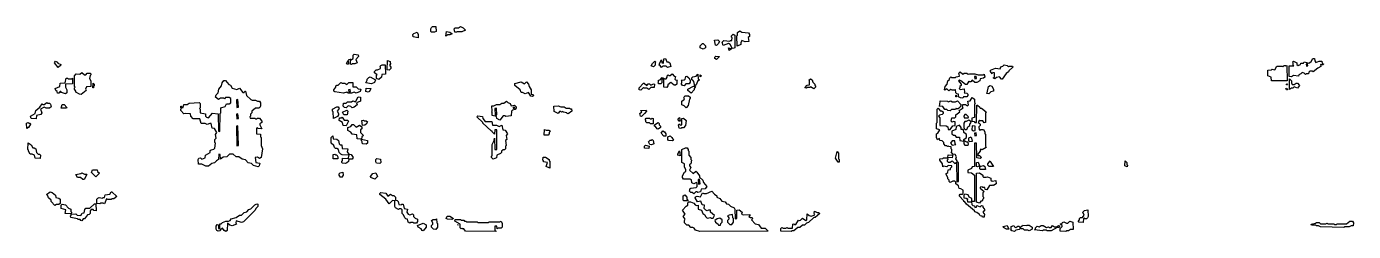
# Model space of a CAD drawing. Header units: millimetres. Extents: x 0 to 14606, y 0 to 715.
# Drawn here: x 10823 to 14606, y 0 to 582 of the extents above; entities that cross this region are included whole.
import ezdxf

# ---------------------------------------------------------------- set-up
doc = ezdxf.new("R2010")
doc.units = ezdxf.units.MM
doc.layers.add('K', color=7, linetype='Continuous')

msp = doc.modelspace()

# ---------------------------------------------------------------- linework, layer by layer
at = {"layer": 'K'}
for points in [[(11975.2, 576.1), (11977.2, 579.7), (11980.1, 582.5), (11989.7, 582.5), (11990.7, 568.9), (11985.8, 566.2), (11977.2, 567.1), (11975.2, 568.9), (11975.2, 576.1)], [(12029.6, 559), (12023.9, 559), (12018.1, 555.4), (12020, 568.2), (12029.7, 566.4), (12036.5, 561.8), (12029.6, 559)], [(12041.9, 576.1), (12044.8, 578.9), (12054.4, 578.9), (12060.1, 582.5), (12067.8, 578.9), (12074.6, 572.5), (12063.9, 568), (12050.6, 568), (12048.7, 566.2), (12043.8, 567.1), (12041.9, 576.1)], [(12849.5, 565.5), (12856.3, 570), (12862, 566.4), (12881.1, 564.6), (12884, 560.1), (12884, 554.6), (12880.2, 551.1), (12882.1, 540.3), (12871.5, 539.4), (12862.1, 543), (12859.2, 536.8), (12859.2, 531.4), (12848.6, 526.9), (12847.6, 556.5), (12849.5, 558.3), (12849.5, 565.5)], [(11936.3, 566.4), (11939.2, 560.1), (11939.2, 551), (11924.8, 553.7), (11923.8, 560.1), (11926.7, 562.8), (11936.3, 566.4)], [(12758.3, 527.9), (12758.3, 522.5), (12751.5, 518), (12742.9, 522.5), (12742.9, 527.9), (12749.6, 534.2), (12751.6, 534.2), (12758.3, 527.9)], [(12784.7, 544.1), (12793.5, 545), (12798.3, 540.4), (12794.5, 533.2), (12789.7, 528.7), (12786.7, 529.6), (12784.7, 544.1)], [(12808.6, 528.7), (12805.7, 538.6), (12810.5, 543.2), (12827.7, 541.4), (12829.6, 543.2), (12833.3, 543.2), (12834.3, 551.1), (12832.4, 552.9), (12832.4, 556.5), (12837.2, 561.1), (12842.1, 558.3), (12842.1, 522.5), (12837.3, 519.8), (12834.3, 520.7), (12828.6, 531.4), (12823.9, 534), (12808.6, 528.7)], [(11768.8, 502.1), (11769.7, 497.5), (11762.1, 488.6), (11765.9, 479.6), (11759.2, 476.9), (11751.6, 476.9), (11749.7, 475.1), (11746.7, 476), (11746.7, 486.9), (11754.3, 492.2), (11754.3, 501.2), (11757.2, 503.9), (11768.8, 502.1)], [(12784.8, 492.1), (12784.8, 495.8), (12787.7, 498.5), (12798.4, 497.6), (12789.6, 489.4), (12784.8, 492.1)], [(12832.7, 519), (12825.8, 514.3), (12823.8, 521.8), (12832.7, 519)], [(10902.8, 479.7), (10905.8, 484.3), (10910.7, 481.5), (10911.6, 478.9), (10920.2, 474.4), (10920.2, 472.5), (10913.4, 466.1), (10902.8, 479.7)], [(11740.2, 486.2), (11741.2, 476), (11737.2, 476), (11735.2, 477.9), (11740.2, 486.2)], [(11740.8, 488.7), (11745.8, 489.6), (11747, 488.6), (11742, 487.6), (11740.8, 488.7)], [(11832.4, 467.1), (11830.4, 469), (11833.4, 471.7), (11837.2, 473.5), (11845, 473.5), (11845.9, 447.5), (11835.4, 446.6), (11834.5, 438.6), (11827.7, 432.2), (11821, 435), (11821, 444), (11822.8, 445.7), (11815.2, 451.1), (11815.2, 454.7), (11820.1, 459.2), (11823.9, 459.2), (11832.4, 463.7), (11832.4, 467.1)], [(11861.2, 463.6), (11856.3, 459), (11851.4, 460), (11852.4, 486.1), (11859.2, 483.3), (11859.2, 479.7), (11861.2, 477.9), (11857.4, 472.5), (11861.2, 467.2), (11861.2, 463.6)], [(12610.6, 468), (12603.8, 470.7), (12607.6, 478), (12614.4, 484.3), (12617.4, 481.5), (12615.4, 479.6), (12615.4, 472.5), (12610.6, 468)], [(12640, 490.5), (12644.9, 491.4), (12648.7, 482.5), (12652.5, 482.5), (12657.3, 479.7), (12659.3, 468.9), (12650.6, 466.2), (12646.7, 469.8), (12637.3, 469.8), (12633.4, 466.1), (12629.6, 471.6), (12626.6, 472.5), (12628.6, 479.7), (12633.5, 488), (12634.5, 479.8), (12639.1, 478.9), (12640, 490.5)], [(13587.8, 437.6), (13583.9, 434), (13580, 435.9), (13579, 436.9), (13582.9, 438.7), (13582.9, 451), (13578.2, 451.9), (13576.3, 448.3), (13571.4, 454.7), (13571.4, 458.3), (13585.8, 464.6), (13599.1, 462.8), (13601, 468.2), (13606.7, 470), (13610.5, 473.5), (13618.2, 471.7), (13622, 468.2), (13623.9, 470), (13633.5, 470), (13634.5, 467.2), (13623, 456.4), (13622.1, 453.7), (13615.4, 449.3), (13604, 433.2), (13602, 433.2), (13597.2, 439.4), (13587.8, 437.6)], [(14361.9, 458.3), (14372.4, 459.2), (14374.4, 461), (14382, 459.3), (14387.7, 470), (14403, 470), (14404.9, 468.2), (14408.6, 471.7), (14412.5, 471.7), (14414.4, 470), (14416.4, 471.9), (14417.3, 427.8), (14372.4, 428.7), (14371.4, 438.5), (14361.9, 442.1), (14361.9, 458.3)], [(14436, 470.9), (14434.3, 472.5), (14434.3, 479.6), (14432.3, 481.5), (14435.3, 484.3), (14444, 479.7), (14444, 474.4), (14448.7, 471.8), (14455.3, 474.4), (14456.2, 478.9), (14463.9, 478.9), (14465.8, 482.5), (14479.1, 478.9), (14485.7, 483.3), (14490.5, 491.4), (14494.5, 491.4), (14495.4, 485.1), (14498.2, 480.7), (14507.7, 484.2), (14515.4, 484.2), (14516.4, 478), (14520.2, 476.2), (14519.2, 473.3), (14513.4, 473.3), (14511.7, 474.9), (14512.6, 468.9), (14504, 464.4), (14490.6, 453.7), (14488.6, 455.5), (14481.1, 455.5), (14478.3, 452.8), (14477.3, 448.3), (14471.6, 448.3), (14469.6, 446.5), (14465.8, 450.1), (14460.1, 451.9), (14456.3, 448.3), (14449.7, 445.7), (14448.8, 441.2), (14435.4, 443), (14429.6, 439.4), (14422.9, 440.3), (14422.9, 470.9), (14436, 470.9)], [(14476.2, 470.8), (14475.3, 476.9), (14470.7, 476), (14471.6, 470), (14476.2, 470.8)], [(10918.3, 397.5), (10915.4, 393), (10911.4, 393), (10910.5, 397.5), (10906.7, 401.1), (10904.7, 406.5), (10918.1, 411.9), (10919.1, 421.7), (10933.4, 422.6), (10936.2, 436), (10940.1, 436), (10942, 434.2), (10951.5, 434.2), (10953.5, 436.2), (10953.5, 419.8), (10933.5, 418.9), (10933.5, 410.1), (10937.3, 402.9), (10937.3, 393.9), (10934.4, 391.2), (10922.9, 394.8), (10921, 398.3), (10918.3, 397.5)], [(10960, 404.7), (10960, 408.3), (10961.9, 410), (10960, 411.8), (10960, 442.2), (10964.8, 448.5), (10974.4, 446.8), (10980.1, 452.1), (10987.8, 445), (10991.5, 445), (10995.3, 450.3), (11004.9, 450.3), (11005.9, 445.7), (11004, 443.9), (11002.1, 435.1), (11005.9, 427.9), (11005.9, 411.7), (10993.5, 410.8), (10990.7, 404.7), (10992.6, 401.1), (10978.2, 389.4), (10973.4, 390.3), (10963.8, 395.7), (10963.8, 399.3), (10960, 404.7)], [(11012.4, 421.9), (11015.4, 419), (11015.4, 413.6), (11013.5, 411.8), (11013.5, 408.2), (11011.4, 408.2), (11012.4, 421.9)], [(11393.5, 212.6), (11383.9, 210.8), (11376.2, 205.4), (11375.2, 218.9), (11370.7, 219.7), (11369.7, 204.6), (11364, 201), (11359.2, 194.8), (11351.6, 193), (11342, 185.8), (11334.4, 185.8), (11322.9, 191.2), (11313.3, 191.2), (11312.4, 204.7), (11314.3, 208.3), (11319.2, 209.3), (11323, 205.7), (11332.4, 209.2), (11333.3, 217.2), (11346.7, 224.4), (11346.7, 229.7), (11349.6, 232.5), (11357.2, 234.2), (11360, 236.9), (11361.9, 251.1), (11360, 252.9), (11360, 261.9), (11363.8, 265.4), (11361.9, 276.1), (11365.7, 281.5), (11359.1, 293), (11352.4, 293.9), (11349.5, 307.3), (11345.8, 307.3), (11338.2, 303.7), (11332.5, 307.3), (11321, 307.3), (11317.2, 319.8), (11298.1, 319.8), (11291.4, 327.9), (11290.5, 334.1), (11275.4, 335.8), (11271.5, 334), (11262.9, 343.9), (11262.9, 347.6), (11264.7, 349.3), (11262.9, 351.1), (11262.9, 356.6), (11264.9, 356.6), (11265.9, 352.1), (11269.5, 352.1), (11271.4, 361), (11281, 361), (11286.7, 364.6), (11315.4, 366.4), (11318.3, 363.7), (11318.3, 351.1), (11316.4, 349.3), (11318.3, 347.6), (11318.3, 336.9), (11332.6, 334.2), (11333.5, 327.9), (11336.3, 325.3), (11342, 323.5), (11353.4, 336), (11368.8, 334.2), (11369.7, 285.1), (11374.3, 284.3), (11375.2, 335.1), (11377.1, 336.9), (11377.1, 351.2), (11389.6, 355.7), (11393.4, 362.8), (11401, 362.8), (11405.7, 365.5), (11405.7, 377.8), (11401, 380.5), (11389.7, 380.5), (11387.7, 376.8), (11385.8, 378.7), (11376.3, 378.7), (11370.6, 375.1), (11361.9, 381.4), (11363.8, 388.7), (11369.5, 394), (11371.4, 404.7), (11379.1, 413.7), (11381, 422.6), (11385.8, 428.9), (11389.7, 428.9), (11399.2, 418.2), (11404, 415.5), (11408.7, 407.4), (11422, 403.9), (11429.7, 407.5), (11439.2, 395), (11442.9, 395), (11444.8, 398.5), (11446.8, 398.5), (11449.7, 386.9), (11462.1, 375.3), (11465.8, 373.5), (11475.4, 373.5), (11481.1, 370), (11486.8, 370), (11489.7, 365.4), (11489.7, 356.4), (11487.8, 352.8), (11484.9, 350.1), (11475.4, 350.1), (11465, 342.1), (11465, 336.8), (11461.2, 333.2), (11461.2, 327.9), (11459.3, 326.1), (11460.2, 321.7), (11473.5, 321.7), (11475.4, 320), (11479.1, 320), (11481, 321.7), (11486.8, 321.7), (11493.5, 313.6), (11493.5, 310), (11487.8, 306.4), (11487.8, 302.9), (11493.6, 292.1), (11482.9, 293), (11481, 294.8), (11478.3, 293.9), (11478.3, 278), (11489.7, 276.2), (11489.7, 269), (11491.6, 267.2), (11491.6, 244), (11495.4, 235.1), (11491.6, 210), (11486.8, 207.2), (11481, 210.8), (11474.5, 210), (11476.4, 195.8), (11487.8, 194.1), (11485.9, 186.8), (11483, 184), (11469.6, 187.6), (11463.9, 193), (11454.3, 194.8), (11446.7, 203.7), (11437.2, 205.5), (11427.7, 212.6), (11420.1, 212.6), (11412.4, 219.8), (11401.1, 219.8), (11393.5, 212.6)], [(11753.5, 423.5), (11753.5, 411), (11763, 411), (11768.7, 405.7), (11775.5, 404.8), (11774.5, 398.4), (11763, 393), (11757.2, 396.5), (11749.6, 393), (11740.1, 393), (11736.3, 396.5), (11726.8, 393), (11702, 396.6), (11699, 399.3), (11699, 402.9), (11704.8, 410.1), (11704.8, 413.7), (11707.7, 416.4), (11711.5, 416.4), (11719.1, 423.6), (11723, 421.7), (11730.6, 421.7), (11736.3, 418.2), (11742, 423.5), (11753.5, 423.5)], [(11794.3, 429.7), (11794.3, 433.3), (11799.1, 437.8), (11803, 439.6), (11817.4, 431.5), (11814.5, 423.4), (11806.8, 419.8), (11790.4, 422.5), (11794.3, 429.7)], [(12255.4, 411.9), (12261.2, 402.9), (12261.2, 390.5), (12265.9, 389.6), (12268.8, 386.8), (12265.8, 384), (12261, 385), (12254.3, 394.7), (12244.9, 391.2), (12237.2, 394.8), (12233.4, 394.8), (12230.5, 402.8), (12215.2, 415.4), (12215.2, 420.8), (12233.4, 425.3), (12242.9, 420), (12248.7, 425.4), (12253.5, 419), (12255.4, 411.9)], [(12597.3, 403.7), (12591.5, 407.3), (12583.9, 407.3), (12582, 409), (12574.4, 401.9), (12569.5, 402.8), (12569.5, 408.3), (12582, 421.7), (12583.9, 421.7), (12591.5, 414.7), (12595.3, 420), (12599.2, 420), (12603, 416.4), (12610.6, 420), (12613.5, 419), (12612.6, 409), (12603, 409), (12597.3, 403.7)], [(12635.3, 437.8), (12643, 434.2), (12646.7, 434.2), (12649.5, 438.6), (12649.5, 442.2), (12652.5, 445), (12654.4, 443.2), (12658.2, 443.2), (12663.9, 448.6), (12669.7, 441.4), (12672.6, 440.5), (12670.7, 433.3), (12673.5, 430.7), (12678.4, 429.7), (12676.4, 427.9), (12676.4, 418.9), (12673.5, 416.2), (12669.6, 416.2), (12660.1, 423.3), (12651.6, 417.1), (12651.6, 413.6), (12648.7, 409), (12640, 410), (12640, 433.2), (12634.5, 433.2), (12634.5, 422.5), (12631.6, 419.8), (12625.8, 419.8), (12622.8, 422.5), (12624.8, 424.4), (12624.8, 429.8), (12629.6, 430.7), (12635.3, 437.8)], [(12710.7, 436.9), (12714.5, 429.7), (12714.5, 424.3), (12711.6, 419.8), (12702.1, 419.8), (12698.2, 414.4), (12693.4, 415.3), (12689.5, 420.8), (12691.4, 422.6), (12691.4, 427.9), (12689.4, 429.8), (12698.2, 430.7), (12701, 433.3), (12702.9, 440.5), (12705.8, 441.4), (12710.7, 436.9)], [(12741.2, 431.5), (12735.4, 426.1), (12731.6, 417.1), (12728.6, 414.3), (12725.7, 426.1), (12722.9, 430.5), (12720, 431.4), (12720, 436.9), (12722.9, 439.6), (12732.4, 441.4), (12736.4, 446.9), (12737.3, 433.3), (12741.2, 431.5)], [(12746.9, 442.2), (12743.8, 439.3), (12743.8, 445.1), (12746.9, 442.2)], [(13065, 424.4), (13070.7, 419), (13070.7, 415.4), (13072.6, 413.7), (13072.6, 410), (13067.7, 405.5), (13058.2, 410.8), (13056.3, 409), (13048.7, 409), (13046.8, 407.3), (13041.8, 408.2), (13048.6, 416.4), (13055.2, 417.3), (13055.2, 427.9), (13053.3, 429.7), (13058.2, 434.3), (13063, 431.5), (13065, 424.4)], [(13471.4, 403.6), (13469.7, 401.9), (13462, 401.9), (13458.2, 403.7), (13452.5, 400.1), (13446.8, 405.5), (13441, 401.9), (13440, 402.9), (13441.9, 411.9), (13447.6, 419), (13449.5, 428), (13453.3, 431.5), (13455.3, 436.9), (13458.2, 439.6), (13460.1, 437.8), (13471.5, 437.8), (13473.4, 439.6), (13482.8, 441.4), (13481.9, 447.5), (13480, 449.3), (13484.9, 453.9), (13492.5, 446.8), (13496.3, 450.3), (13503.9, 450.3), (13507.7, 446.8), (13511.5, 448.5), (13526.8, 448.5), (13536.3, 445), (13551.5, 445), (13553.5, 446.9), (13554.5, 438.6), (13551.6, 435.8), (13542.1, 434.1), (13541.1, 427.8), (13532.5, 423.3), (13526.7, 423.3), (13519.2, 430.4), (13515.4, 425.1), (13511.5, 425.1), (13509.6, 426.9), (13504, 418), (13500.1, 418), (13486.7, 428.7), (13483, 430.5), (13480.2, 427.9), (13487.8, 419), (13487.8, 415.4), (13484, 411.8), (13484, 408.2), (13482.2, 406.5), (13484.9, 403.9), (13496.4, 405.7), (13497.3, 395.7), (13495.6, 394), (13504, 393.2), (13506.9, 390.4), (13506.9, 386.8), (13504, 382.3), (13494.4, 382.3), (13492.5, 378.7), (13485.8, 379.6), (13480, 383.2), (13480, 390.3), (13475.3, 391.2), (13472.4, 393.9), (13471.4, 403.6)], [(13531.4, 435.1), (13530.5, 441.2), (13525.9, 440.3), (13526.9, 434.3), (13531.4, 435.1)], [(14415.2, 417.1), (14415.2, 419), (14416.3, 420), (14417.4, 417.1), (14415.2, 417.1)], [(14442.9, 421.7), (14446.8, 421.7), (14451.6, 415.4), (14446.8, 407.2), (14437.3, 410.8), (14433.5, 407.3), (14429.7, 407.3), (14423.8, 403.6), (14423.8, 434.4), (14428.8, 427.9), (14428.8, 422.6), (14431.6, 418.2), (14437.2, 418.2), (14442.9, 421.7)], [(11757.3, 353.7), (11751.5, 351.9), (11747.7, 355.5), (11740.1, 357.3), (11734.4, 351.9), (11729.6, 352.8), (11725.7, 356.4), (11726.7, 364.6), (11734.3, 364.6), (11738.2, 368.2), (11749.6, 368.2), (11753.4, 371.8), (11761, 368.2), (11768.6, 382.5), (11775.4, 381.6), (11775.4, 370.7), (11764, 365.3), (11765.9, 360), (11757.3, 353.7)], [(11741.2, 402.8), (11742.1, 396.8), (11746.7, 397.6), (11745.7, 403.7), (11741.2, 402.8)], [(11790.5, 397.5), (11791.4, 407.5), (11804, 406.6), (11801.1, 398.4), (11797.3, 396.5), (11790.5, 397.5)], [(12698.1, 357.3), (12691.4, 360), (12691.4, 370.8), (12699, 376.1), (12697.1, 379.7), (12700, 386), (12709.7, 386), (12714.5, 381.5), (12714.5, 377.9), (12712.6, 376.1), (12708.8, 358.2), (12703.9, 351.9), (12698.1, 357.3)], [(12729.8, 411.8), (12725.9, 406.4), (12725.9, 402.9), (12717.3, 392.9), (12708.6, 401.1), (12708.6, 404.7), (12724.8, 412.8), (12728.7, 412.8), (12729.8, 411.8)], [(13480, 129.6), (13472.4, 135), (13472.4, 140.4), (13469.6, 143), (13463.9, 143), (13456.3, 139.4), (13453.3, 142.1), (13453.3, 145.7), (13449.5, 149.3), (13449.5, 152.9), (13443.8, 163.6), (13449.5, 167.2), (13450.5, 175.3), (13457.1, 176.2), (13457.1, 179.7), (13461, 183.3), (13461, 186.7), (13450.6, 187.6), (13446.8, 184), (13437.3, 185.8), (13435.3, 183.9), (13434.3, 192.1), (13426.7, 202.9), (13426.7, 206.6), (13435.3, 207.5), (13437.2, 209.2), (13448.8, 209.2), (13449.7, 204.7), (13447.8, 202.9), (13447.8, 199.4), (13450.6, 196.7), (13456.3, 196.7), (13462, 200.3), (13469.7, 193.2), (13472.4, 194.1), (13473.4, 196.8), (13474.5, 195.8), (13475.4, 141.4), (13480, 142.3), (13480, 195.7), (13476.2, 197.5), (13476.2, 201.1), (13472.4, 206.5), (13474.3, 211.8), (13470.5, 218.9), (13463.9, 219.8), (13459, 226.1), (13461, 227.9), (13461, 233.2), (13459, 235), (13459, 240.3), (13452.4, 241.2), (13450.6, 242.9), (13448.7, 241.2), (13446.7, 243), (13442.9, 243), (13438.1, 249.3), (13438.1, 252.9), (13433.4, 257.3), (13426.7, 258.2), (13425.7, 264.3), (13420.1, 260.8), (13417.1, 267.2), (13417.1, 278), (13421, 279.8), (13426.6, 288.6), (13417.1, 292.1), (13417.1, 308.3), (13419, 310.1), (13419, 347.6), (13422, 350.4), (13427.8, 343.2), (13431.6, 343.2), (13436.4, 340.5), (13436.4, 335), (13433.5, 332.3), (13425.9, 330.5), (13423.1, 327.9), (13426.9, 322.6), (13426.9, 301.2), (13444.9, 300.3), (13449.7, 297.6), (13450.7, 289.6), (13456.2, 289.6), (13463.9, 300.3), (13470.5, 301.2), (13470.5, 311.7), (13465.8, 312.6), (13462, 310.8), (13459, 313.6), (13461, 322.6), (13469.6, 323.5), (13472.4, 326.2), (13472.4, 331.5), (13483.8, 340.4), (13481.9, 344), (13493.3, 351.1), (13491.4, 354.7), (13492.4, 361), (13500.1, 361), (13505.8, 357.5), (13508.6, 360.1), (13506.7, 370.8), (13513.4, 371.7), (13519.1, 380.7), (13525.9, 376.2), (13525.9, 367.2), (13527.8, 363.6), (13525.9, 361.8), (13525.9, 324.2), (13518.3, 322.5), (13518.3, 313.7), (13524.9, 312.8), (13526.8, 309.3), (13531.4, 310.1), (13532.4, 359.2), (13534.4, 359.2), (13541.1, 353), (13542.1, 350.3), (13545.8, 350.3), (13558.3, 340.4), (13556.4, 336.8), (13556.4, 310), (13553.4, 309), (13549.6, 314.4), (13542, 314.4), (13540.1, 316.1), (13535.5, 310.1), (13539.2, 308.3), (13541.2, 304.7), (13541.2, 301.1), (13537.4, 297.5), (13539.2, 288.7), (13542, 287.8), (13543.9, 289.6), (13551.6, 289.6), (13554.5, 283.3), (13554.5, 277.9), (13556.4, 276.2), (13556.4, 242.2), (13558.3, 238.6), (13547.7, 232.3), (13543.9, 234), (13541.2, 231.4), (13541.2, 227.9), (13533.6, 219), (13536.3, 216.4), (13540.2, 216.4), (13545, 210), (13542, 207.3), (13532.4, 209.1), (13531.4, 251), (13525.9, 251), (13525.9, 185), (13519.2, 184.1), (13517.3, 178.7), (13506.9, 174.3), (13506.9, 167.3), (13517.3, 166.4), (13525.9, 160.1), (13525.9, 84.9), (13518.1, 84.9), (13518.1, 93.9), (13510.5, 97.5), (13507.7, 103.7), (13498.2, 105.5), (13495.4, 102.9), (13495.4, 95.8), (13502, 95), (13506.9, 92.2), (13505, 90.4), (13505.9, 84.2), (13517.3, 84.2), (13518.3, 76.2), (13521.1, 73.5), (13525.9, 72.6), (13526.8, 68.2), (13531.4, 69.1), (13532.4, 73.6), (13542, 70), (13545.8, 73.5), (13548.8, 72.6), (13548.8, 69), (13554.5, 61.8), (13548.8, 54.7), (13554.5, 47.5), (13552.6, 45.7), (13552.6, 40.3), (13548.6, 40.3), (13547.6, 43), (13541.9, 44.8), (13540, 48.4), (13532.4, 53.7), (13526.7, 55.5), (13525.7, 58.2), (13502.9, 77.8), (13498.1, 84.1), (13495.2, 85), (13495.2, 86.8), (13481.9, 101.1), (13484.8, 105.7), (13490.5, 105.7), (13493.3, 108.3), (13493.3, 117.1), (13486.7, 121.6), (13481.9, 122.5), (13480, 129.6)], [(13472.4, 383.2), (13472.4, 386.9), (13473.5, 387.9), (13474.5, 383.2), (13472.4, 383.2)], [(13570.6, 414.6), (13574.5, 412.8), (13579.2, 404.7), (13579.2, 399.3), (13572.5, 396.6), (13566.8, 391.2), (13559.9, 392.1), (13561.9, 394), (13565.7, 411.9), (13570.6, 414.6)], [(14413.3, 406.5), (14416.4, 407.5), (14417.4, 402.8), (14415.3, 402.8), (14413.3, 406.5)], [(10873.4, 361), (10881.1, 366.4), (10883, 364.6), (10888.7, 364.6), (10891.6, 361.9), (10893.5, 354.7), (10888.7, 350.1), (10879.1, 350.1), (10873.4, 353.7), (10863.1, 347.5), (10866.9, 336.8), (10864, 332.3), (10851.6, 329.6), (10850.7, 319.8), (10836.2, 320.7), (10834.3, 327.9), (10847.6, 335.1), (10849.5, 344), (10861, 353), (10867.7, 362.9), (10869.7, 361), (10873.4, 361)], [(10921.9, 351), (10924.8, 361), (10930.6, 361), (10937.4, 352.9), (10936.4, 350.1), (10921.9, 351)], [(11422.1, 352.1), (11426.7, 353), (11425.7, 375.1), (11421.2, 374.2), (11422.1, 352.1)], [(11708.8, 342.2), (11712.6, 335.1), (11712.6, 331.4), (11709.7, 326.9), (11698.1, 321.5), (11697.1, 340.4), (11695.2, 342.1), (11695.2, 347.6), (11707.7, 353.9), (11711.6, 353.9), (11714.5, 349.3), (11708.8, 342.2)], [(11723.8, 338.7), (11736.3, 345), (11739.3, 342.2), (11737.3, 331.4), (11727.7, 331.4), (11723.8, 338.7)], [(12219.2, 351.1), (12216.4, 346.6), (12208.7, 344.8), (12205.9, 342.1), (12205, 328.7), (12189.6, 326.9), (12187.7, 328.7), (12182.1, 328.7), (12172.5, 316.2), (12163.8, 320.7), (12162.9, 326.9), (12150.5, 329.6), (12150.5, 338.6), (12148.5, 340.4), (12150.5, 342.2), (12149.5, 357.5), (12155.3, 357.5), (12162.9, 361), (12172.5, 361), (12178.2, 364.6), (12183.9, 364.6), (12191.5, 370), (12195.4, 366.4), (12202.1, 363.7), (12204.9, 357.5), (12214.4, 359.3), (12219.2, 354.7), (12219.2, 351.1)], [(12158.3, 349.2), (12159.2, 330.7), (12163.8, 331.6), (12162.9, 350.1), (12158.3, 349.2)], [(12215.2, 352.8), (12210.7, 353.7), (12210.7, 350.3), (12214.3, 350.3), (12215.2, 352.8)], [(12370.6, 350.3), (12372.5, 348.5), (12376.4, 348.5), (12377.4, 342.1), (12366.8, 334), (12363.8, 335), (12362.9, 337.6), (12353.4, 339.4), (12351.5, 341.2), (12347.7, 339.4), (12345.8, 341.2), (12342.1, 341.2), (12338.2, 335.8), (12326.7, 341.2), (12325.7, 356.6), (12338.2, 357.5), (12345.8, 353.9), (12355.4, 353.9), (12361.1, 350.3), (12370.6, 350.3)], [(12589.7, 345), (12590.7, 342.2), (12584.9, 335), (12576.3, 326.9), (12573.4, 327.8), (12571.4, 335.1), (12577.1, 340.4), (12573.2, 344.1), (12589.7, 345)], [(13427.6, 371.8), (13448.7, 370), (13450.6, 368.2), (13458.2, 371.8), (13462, 368.2), (13471.5, 368.2), (13477.3, 371.8), (13487.8, 360.1), (13484, 352.8), (13479.2, 348.3), (13475.3, 348.3), (13473.5, 350.1), (13471.6, 346.5), (13460.1, 346.5), (13456.3, 343), (13449.6, 343.9), (13446.7, 346.5), (13441, 346.5), (13435.3, 355.5), (13424.7, 356.4), (13426.7, 360.1), (13427.6, 371.8)], [(10827.8, 309.3), (10829.7, 307.5), (10833.5, 307.5), (10834.5, 304.7), (10828.7, 295.7), (10823.8, 292.9), (10822.9, 308.3), (10827.8, 309.3)], [(11425.7, 334), (11421.2, 333.2), (11422.1, 320), (11426.7, 320.8), (11425.7, 334)], [(11725.7, 301), (11723.8, 310), (11714.3, 315.3), (11715.2, 323.5), (11721, 323.5), (11723, 325.4), (11728.7, 316.4), (11738.2, 316.4), (11741.2, 313.6), (11734.4, 300.1), (11725.7, 301)], [(11747.7, 282.3), (11739, 286.8), (11739, 295.8), (11747.7, 298.5), (11751.5, 303.9), (11755.4, 303.9), (11763, 296.8), (11772.5, 302.1), (11779.2, 297.6), (11779.2, 292.1), (11775.4, 288.6), (11775.4, 281.5), (11783.1, 272.5), (11779.2, 268.9), (11779.2, 265.4), (11776.3, 262.6), (11765.7, 263.5), (11764.8, 275.1), (11751.5, 276.9), (11747.7, 282.3)], [(11785.9, 314.6), (11791.6, 314.6), (11794.5, 311.8), (11790.7, 304.6), (11787.8, 301.9), (11781, 301), (11779, 315.5), (11783.9, 316.4), (11785.9, 314.6)], [(12170.6, 298.5), (12178.3, 302.2), (12181.1, 288.7), (12187.8, 287.8), (12194.5, 277.9), (12190.7, 272.5), (12192.6, 261.8), (12188.8, 258.2), (12190.7, 243.9), (12188.8, 242.1), (12188.8, 235), (12185.9, 232.3), (12182, 232.3), (12177.3, 227.9), (12177.3, 224.3), (12174.4, 221.6), (12164, 217.1), (12163, 209.1), (12153.4, 205.5), (12148.6, 210), (12148.6, 213.7), (12150.5, 215.4), (12150.5, 247.6), (12156.2, 258.3), (12157.2, 265), (12157.3, 265), (12158.3, 233.4), (12163.8, 233.4), (12163.8, 288.5), (12158.3, 288.5), (12157.3, 276.8), (12150.5, 283.2), (12150.5, 285), (12147.7, 285.8), (12123.8, 308.2), (12123.8, 310), (12106.6, 326.1), (12109.6, 328.9), (12123, 327.1), (12124, 320.8), (12130.6, 312.8), (12149.7, 312.8), (12151.6, 302.1), (12163, 302.1), (12170.6, 298.5)], [(12599.1, 309), (12591.5, 309), (12588.6, 311.8), (12588.6, 315.4), (12586.6, 317.2), (12589.6, 321.7), (12599.2, 321.7), (12601.1, 320), (12604.8, 320), (12606.7, 321.8), (12609.7, 320.8), (12609.7, 306.4), (12602, 306.4), (12599.1, 309)], [(12626.9, 306.5), (12626.9, 302.9), (12630.7, 299.4), (12630.7, 295.7), (12623.9, 291.2), (12621, 292.1), (12616.2, 298.3), (12613.3, 299.3), (12613.3, 303), (12623.9, 309.3), (12626.9, 306.5)], [(12680, 319), (12684.9, 323.6), (12685.9, 313.5), (12683.9, 313.5), (12680, 319)], [(12686.8, 302.1), (12691.4, 303), (12691.4, 320.8), (12696.3, 321.8), (12703.1, 315.4), (12701.1, 301.1), (12696.3, 294.8), (12690.6, 294.8), (12688.7, 293), (12683.8, 293.9), (12681.9, 302.9), (12684.9, 305.7), (12686.8, 302.1)], [(13507.6, 323.5), (13508.6, 326.1), (13502, 332.3), (13498.3, 332.3), (13495.4, 327.9), (13496.4, 323.5), (13507.6, 323.5)], [(13509.6, 316.2), (13502, 312.6), (13498.3, 312.6), (13495.4, 308.2), (13495.4, 295.8), (13498.3, 289.6), (13502, 289.6), (13504.8, 292.2), (13506.7, 297.6), (13512.4, 301.2), (13512.4, 304.7), (13516.2, 310.1), (13515.3, 312.7), (13509.6, 316.2)], [(11426.7, 244.1), (11425.7, 300.1), (11421.2, 299.2), (11422.1, 243.2), (11426.7, 244.1)], [(11742.1, 220), (11748.7, 219.1), (11754.5, 210), (11751.6, 205.5), (11742.1, 205.5), (11741.1, 199.3), (11736.3, 194.8), (11732.5, 193), (11723.9, 193.9), (11721.9, 195.7), (11721.9, 199.4), (11723.8, 201.2), (11723.8, 208.4), (11740, 207.5), (11742.8, 217.1), (11722.9, 218), (11719.1, 219.8), (11714.3, 224.3), (11712.4, 233.2), (11707.7, 235.8), (11703.9, 235.8), (11701, 238.6), (11699.1, 243.9), (11691.4, 251.1), (11691.4, 267.2), (11696.4, 271.9), (11697.3, 263.7), (11707.8, 262.8), (11712.6, 258.3), (11714.5, 249.4), (11717.3, 246.7), (11722.1, 245.8), (11723, 236), (11739.3, 235.1), (11737.4, 226.1), (11742.1, 220)], [(12312.6, 281.4), (12312.6, 277.9), (12309.7, 273.3), (12299, 274.2), (12300, 289.7), (12303.9, 287.8), (12311.6, 287.8), (12316.5, 285.1), (12312.6, 281.4)], [(12645.9, 277.9), (12645.9, 270.7), (12640.1, 270.7), (12632.4, 279.7), (12637.2, 286.1), (12642.1, 283.3), (12645.9, 277.9)], [(12658.2, 271.8), (12663, 267.2), (12666.9, 260), (12663.9, 257.3), (12653.4, 258.2), (12651.4, 261.8), (12651.4, 269), (12658.2, 271.8)], [(13487.6, 295.7), (13482.9, 301.9), (13473.5, 298.4), (13472.6, 290.3), (13461.2, 285), (13461.2, 277.9), (13465.9, 273.5), (13469.7, 273.5), (13473.5, 268.2), (13483, 268.2), (13484, 258.3), (13495.4, 256.6), (13495.4, 249.4), (13498.3, 245), (13505.8, 245), (13508.6, 247.6), (13507.6, 253.7), (13503.9, 253.7), (13495.2, 258.2), (13495.2, 261.9), (13502.9, 267.2), (13502.9, 276.1), (13495.2, 281.4), (13494.3, 289.4), (13487.6, 290.3), (13487.6, 295.7)], [(13508.8, 258.3), (13511.6, 255.7), (13520, 256.6), (13518.1, 265.3), (13515.3, 268), (13508.8, 265.3), (13508.8, 258.3)], [(13518.3, 288.7), (13523, 286), (13527.6, 286.9), (13527.6, 299.2), (13519.2, 300.1), (13518.3, 288.7)], [(13530.5, 280.5), (13525.9, 279.6), (13526.9, 271.8), (13531.4, 272.6), (13530.5, 280.5)], [(10841.1, 237.8), (10844.9, 237.8), (10849.7, 235.1), (10851.6, 224.4), (10856.3, 220), (10860.1, 220), (10863.1, 217.2), (10862.1, 207.3), (10847.6, 208.2), (10845.7, 217.1), (10839.1, 219.8), (10833.4, 219.8), (10828.6, 227.9), (10828.6, 231.4), (10826.7, 233.2), (10827.6, 252.2), (10836.4, 245.8), (10841.1, 237.8)], [(11777.1, 260), (11778.1, 262.8), (11794.5, 258.3), (11794.5, 251.1), (11791.6, 248.3), (11781, 249.2), (11779.1, 258.2), (11777.1, 260)], [(12587.7, 245), (12598.3, 242.3), (12597.3, 235.8), (12584.8, 236.7), (12584.8, 242.2), (12587.7, 245)], [(12596.2, 254.7), (12601, 259.2), (12604.8, 259.2), (12606.8, 261.1), (12609.7, 258.3), (12611.6, 249.3), (12604.9, 246.5), (12600, 247.5), (12596.2, 254.7)], [(12680, 220.8), (12684.9, 229.1), (12685.9, 215.3), (12680, 217.1), (12680, 220.8)], [(12702.9, 176.1), (12699, 183.2), (12699, 192.1), (12691.4, 195.7), (12691.4, 233.3), (12702, 237.8), (12705.9, 237.8), (12708.8, 233.3), (12708.8, 229.7), (12710.7, 227.9), (12710.7, 217.2), (12716.4, 210.1), (12716.4, 204.7), (12718.3, 202.9), (12716.4, 192.1), (12712.6, 190.3), (12712.6, 186.9), (12716.4, 181.5), (12712.6, 174.3), (12723, 164.6), (12730.6, 171.8), (12733.5, 169), (12741.2, 158.3), (12741.2, 154.7), (12750.7, 145.8), (12752.6, 138.7), (12762.1, 127.9), (12757.3, 121.6), (12745.9, 119.8), (12744, 112.6), (12736.3, 110.8), (12734.3, 112.6), (12730.6, 112.6), (12724.9, 107.2), (12721, 110.8), (12717.2, 110.8), (12712.3, 115.4), (12714.3, 117.2), (12714.3, 120.8), (12717.2, 123.5), (12732.4, 125.3), (12735.2, 127.9), (12735.2, 138.5), (12732.5, 139.4), (12724.9, 135.8), (12720, 138.6), (12719.1, 146.6), (12715.3, 148.3), (12696.2, 148.3), (12693.3, 152.9), (12693.3, 158.3), (12699.1, 169), (12702.9, 170.8), (12702.9, 176.1)], [(13137.3, 222.6), (13137.3, 206.5), (13139.2, 204.7), (13139.2, 197.4), (13137.2, 197.4), (13129.5, 208.2), (13134.3, 227.3), (13137.3, 222.6)], [(13472.3, 247.6), (13470.5, 249.3), (13469.5, 257.3), (13462.1, 257.3), (13457.4, 251.1), (13462, 245), (13472.3, 247.6)], [(11707.8, 218.2), (11710.7, 211.8), (11710.7, 206.4), (11697.1, 206.4), (11697.1, 219.1), (11702, 220), (11703.9, 218.2), (11707.8, 218.2)], [(11832.6, 195.7), (11829.7, 193), (11821, 193.9), (11819, 197.5), (11819, 204.7), (11822, 207.5), (11831.6, 205.7), (11832.6, 195.7)], [(12296.2, 211), (12302, 211), (12312.6, 204.7), (12312.6, 201.2), (12314.5, 199.4), (12314.5, 179.5), (12304.7, 185), (12308.5, 195.7), (12297.1, 197.5), (12297.1, 201.1), (12295.2, 202.9), (12296.2, 211)], [(13462.1, 209), (13449.5, 209.9), (13450.5, 218.2), (13465.1, 217.3), (13463.1, 215.3), (13462.1, 209)], [(13531.4, 195.8), (13536.4, 196.8), (13539.3, 186.8), (13534.4, 184), (13531.4, 185), (13531.4, 195.8)], [(13570.6, 200.4), (13571.6, 195.8), (13579.3, 184.9), (13567.7, 184.9), (13563.8, 188.6), (13563.8, 192.2), (13570.6, 200.4)], [(13960.2, 195.8), (13960.2, 190.4), (13962.1, 188.6), (13961.1, 184), (13954.3, 186.8), (13955.3, 200.4), (13960.2, 195.8)], [(10982.9, 147.4), (10976.3, 153.7), (10968.6, 153.7), (10963.8, 161.9), (10978.1, 164.6), (10980.1, 166.4), (10987.7, 162.8), (10993.5, 162.8), (10994.5, 161.8), (10986.8, 147.4), (10982.9, 147.4)], [(11030.7, 165.4), (11020.1, 155.4), (11007.6, 167.2), (11010.5, 175.3), (11024, 175.3), (11025, 170.8), (11030.7, 165.4)], [(11721.1, 153.7), (11718.1, 154.6), (11714.3, 160), (11714.3, 163.7), (11717.2, 166.4), (11724.9, 168.2), (11725.9, 160), (11721.1, 153.7)], [(11818.3, 166.4), (11823.1, 156.5), (11816.3, 148.3), (11804.8, 153.7), (11803.8, 156.5), (11810.5, 164.6), (11818.3, 166.4)], [(13556.2, 118.9), (13555.3, 125.1), (13549.6, 125.1), (13547.7, 126.9), (13541.2, 126), (13541.2, 122.6), (13552.6, 113.6), (13548.8, 110), (13548.8, 99.4), (13550.7, 97.6), (13550.7, 93.9), (13548.8, 92.1), (13547.8, 85.8), (13544, 85.8), (13540.1, 80.5), (13531.4, 83.2), (13531.4, 165.5), (13540.1, 166.4), (13548.8, 160.1), (13548.8, 156.5), (13551.6, 153.9), (13559.1, 153.9), (13563, 155.7), (13571.6, 151.2), (13571.6, 145.8), (13576.3, 143.2), (13585.9, 145), (13586.9, 135), (13580.1, 130.5), (13578.2, 132.2), (13576.3, 130.5), (13568.7, 130.5), (13561.1, 118), (13556.2, 118.9)], [(13543.9, 186), (13551.6, 187.8), (13554.5, 185.1), (13556.4, 176), (13542.9, 176), (13541, 177.9), (13541, 183.3), (13543.9, 186)], [(12746.8, 60.1), (12750.7, 51.2), (12756.4, 47.6), (12758.3, 42.2), (12763, 37.8), (12772.5, 39.6), (12774.4, 37.8), (12780, 37.8), (12784.7, 45.7), (12773.3, 54.6), (12773.3, 60), (12766.8, 60.8), (12763, 59), (12759.1, 60.9), (12754.3, 65.4), (12756.2, 74.3), (12748.6, 76), (12745.7, 85.8), (12736.2, 84), (12729.5, 95.7), (12730.5, 98.5), (12734.4, 100.3), (12743.9, 98.5), (12749.6, 109.3), (12753.5, 107.5), (12761, 107.5), (12776.3, 114.6), (12784, 105.7), (12790.7, 101.2), (12790.7, 97.6), (12799.2, 93.2), (12804.9, 86), (12814.4, 84.2), (12818.3, 78.9), (12824, 77.1), (12829.7, 71.7), (12840.2, 67.3), (12842.1, 63.6), (12843.1, 36.1), (12847.6, 36.9), (12847.6, 60.1), (12854.4, 61), (12863.1, 54.7), (12861.2, 49.4), (12865.8, 46.8), (12884.9, 48.5), (12885.9, 47.6), (12882.2, 42.2), (12886.8, 39.6), (12890.6, 39.6), (12893.6, 36.8), (12889.8, 33.3), (12900.2, 21.7), (12909.7, 20), (12917.3, 9.2), (12928.7, 9.2), (12937.5, 1), (12742, 0.1), (12730.5, 3.7), (12726.7, 9.1), (12722.9, 10.8), (12717.2, 10.8), (12711.5, 18), (12705.8, 18), (12699, 24.3), (12699, 31.5), (12700.9, 35), (12695.2, 42.2), (12700.9, 49.3), (12693.3, 60), (12703.8, 71.7), (12708.6, 74.4), (12708.6, 81.5), (12711.5, 84.2), (12715.4, 84.2), (12724.9, 80.7), (12728.7, 75.3), (12732.5, 73.5), (12737.3, 74.4), (12737.3, 63.7), (12746.8, 60.1)], [(12741.9, 148.3), (12737.3, 147.5), (12738.3, 134.3), (12742.9, 135.1), (12741.9, 148.3)], [(10918.3, 79.6), (10915.4, 76.9), (10907.8, 76.9), (10903.9, 73.3), (10893.3, 85), (10893.3, 88.6), (10885.7, 95.7), (10883.8, 101.1), (10879.9, 104.7), (10890.6, 112.8), (10896.3, 111), (10905, 102.9), (10905.9, 96.7), (10915.4, 95), (10918.3, 92.2), (10918.3, 79.6)], [(10935.2, 61.8), (10921.9, 65.3), (10921.9, 74.4), (10924.8, 77.1), (10934.4, 75.3), (10942.1, 66.4), (10948.8, 63.7), (10948.8, 56.5), (10950.7, 54.7), (10949.7, 50.1), (10933.3, 51), (10935.2, 61.8)], [(10986.7, 53), (10988.6, 61.9), (10991.5, 66.4), (11002.9, 66.4), (11016.3, 78.9), (11020.2, 78.9), (11021.2, 58.1), (11014.3, 59.1), (11012.4, 62.6), (11006.8, 62.6), (11004, 58.2), (11004, 51.1), (11001.1, 48.3), (10996.3, 47.5), (10987.8, 35.8), (10984, 35.8), (10980.1, 30.5), (10977.2, 31.4), (10976.2, 34), (10970.5, 34), (10968.6, 35.8), (10949.5, 39.4), (10948.6, 44), (10950.5, 45.8), (10950.5, 49.4), (10963, 50.3), (10966.8, 46.7), (10978.1, 45), (10981.9, 52.1), (10986.7, 53)], [(11080.3, 99.3), (11071.6, 93), (11065.9, 93), (11063.9, 91.2), (11054.4, 91.2), (11050.6, 92.9), (11044.9, 78.7), (11041, 80.5), (11033.5, 80.5), (11031.6, 78.7), (11022.9, 79.6), (11022.9, 92.2), (11025.8, 94.9), (11029.6, 96.8), (11039.1, 95), (11041, 96.7), (11044.8, 96.7), (11046.7, 103.9), (11060, 105.7), (11063.9, 112.8), (11065.9, 112.8), (11080.3, 99.3)], [(11399.1, 28.9), (11403.8, 31.5), (11406.7, 36), (11420.1, 39.6), (11429.6, 46.7), (11435.3, 46.7), (11442.9, 53.9), (11450.5, 55.7), (11456.2, 62.8), (11462, 64.6), (11473.4, 75.3), (11479.1, 78.9), (11482.1, 78), (11482.1, 70.7), (11476.4, 65.3), (11474.5, 60), (11441.1, 26.9), (11435.3, 25.1), (11420.2, 30.4), (11419.3, 24.3), (11421.2, 20.7), (11408.7, 16.2), (11402.9, 18), (11395.4, 23.2), (11394.5, 2.9), (11391.5, 0.1), (11386.7, 2.8), (11382, 9), (11375.4, 4.6), (11374.5, 1.9), (11369.6, 1), (11365.7, 2.8), (11363.8, 6.4), (11363.8, 15.4), (11366.7, 20), (11369.7, 19), (11369.7, 8.3), (11374.3, 7.5), (11374.3, 21.7), (11378.2, 21.7), (11382, 25.3), (11391.5, 28.9), (11399.1, 28.9)], [(11890.5, 75.3), (11892.4, 77.1), (11896.4, 77.1), (11899.2, 65.5), (11908.8, 63.7), (11906.9, 54.7), (11910.6, 49.4), (11915.3, 46.8), (11923, 50.3), (11925.9, 47.6), (11925.9, 42.2), (11930.6, 37.8), (11937.3, 35.1), (11937.3, 27.9), (11934.4, 23.3), (11926.7, 23.3), (11924.8, 25.1), (11917.3, 25.1), (11915.4, 23.3), (11910.5, 26), (11908.6, 35), (11903.9, 35.8), (11901, 38.6), (11897.2, 47.5), (11893.3, 51.1), (11893.3, 61.8), (11890.5, 64.4), (11884.9, 64.4), (11883, 62.6), (11874.3, 67.1), (11872.4, 70.7), (11872.4, 86.7), (11865.8, 87.6), (11856.3, 78.6), (11847.6, 92.1), (11830.5, 104.6), (11830.5, 108.3), (11833.4, 111), (11846.8, 109.2), (11852.5, 100.4), (11860.1, 105.7), (11865.8, 102.1), (11869.7, 102.1), (11874.5, 97.6), (11874.5, 88.7), (11879.2, 87.8), (11882.1, 85.1), (11884, 76.2), (11890.5, 75.3)], [(12708.9, 86.7), (12697.2, 86.7), (12695.2, 88.6), (12695.2, 101.2), (12700.1, 103.9), (12705, 97.6), (12705, 92.2), (12708.9, 86.7)], [(12040.3, 36.8), (12035.4, 34), (12022.9, 34.9), (12019, 36.8), (12021.9, 43.2), (12029.7, 43.2), (12040.3, 36.8)], [(12825, 35), (12821.2, 31.4), (12821.2, 26.2), (12827.8, 20), (12833.4, 20), (12838.1, 26.1), (12838.1, 36.8), (12836.2, 38.6), (12835.2, 48.3), (12825.8, 46.6), (12821.2, 43.9), (12825, 38.6), (12825, 35)], [(13068.6, 51.1), (13069.5, 57.5), (13077.3, 53.9), (13081.1, 53.9), (13084.1, 51.1), (13071.6, 39.4), (13067.8, 39.4), (13052.5, 25.1), (13046.8, 23.3), (13041.1, 18), (13035.4, 18), (13027.8, 10.8), (13022, 10.8), (13010.6, 1.9), (13004.9, 1.9), (13003, 0.1), (12973.3, 1), (12973.3, 8.3), (12976.3, 11.1), (12980.1, 9.2), (12987.7, 9.2), (12991.5, 11.1), (12993.5, 9.2), (13006.7, 9.2), (13007.6, 20.8), (13010.6, 21.8), (13012.5, 20), (13016.2, 20), (13023.9, 32.5), (13025.8, 30.7), (13029.6, 32.4), (13035.3, 37.9), (13044.9, 30.7), (13047.6, 33.3), (13048.6, 50.4), (13054.4, 45), (13060.1, 43.2), (13070.4, 47.6), (13068.6, 51.1)], [(13820.9, 27.9), (13824.8, 33.3), (13824.8, 36.9), (13827.7, 39.6), (13833.4, 39.6), (13838.1, 45.8), (13834.3, 54.7), (13839.1, 59.2), (13848.8, 61.1), (13849.7, 42.2), (13847.8, 38.6), (13844.9, 35.8), (13841, 35.8), (13839.1, 37.6), (13836.4, 36.8), (13835.4, 25.1), (13822.9, 26), (13820.9, 27.9)], [(11953.5, 1.9), (11950.5, 2.8), (11947.6, 7.3), (11939.1, 11.8), (11937.1, 17.2), (11953.4, 23.5), (11962.1, 19), (11962.1, 11.8), (11953.5, 1.9)], [(11977.1, 31.5), (11982, 34.2), (11989.6, 34.2), (11991.6, 36.1), (11992.6, 24.4), (11994.5, 22.6), (11994.5, 11.8), (11989.7, 5.5), (11982.9, 6.4), (11977.1, 11.8), (11977.1, 17.2), (11981, 20.8), (11981, 24.3), (11977.1, 31.5)], [(12074.3, 1), (12069.6, 7.3), (12065.8, 7.3), (12063.9, 9), (12062, 7.2), (12059, 10), (12059, 20.7), (12043.8, 29.6), (12044.8, 34.2), (12060.1, 34.2), (12062, 32.5), (12069.7, 32.5), (12071.6, 28.9), (12075.4, 28.9), (12077.3, 27.1), (12107.8, 27.1), (12109.7, 25.3), (12140.1, 25.3), (12142, 27.1), (12172.5, 27.1), (12176.3, 28.9), (12179.2, 22.6), (12179.2, 11.8), (12176.3, 9), (12166.8, 9), (12164.8, 7.2), (12163.8, 15.3), (12158.3, 15.3), (12158.3, 3), (12162.2, 1.1), (12161.1, 0.1), (12074.3, 1)], [(12052.4, 20.1), (12053.6, 19), (12052.4, 17.8), (12052.4, 20.1)], [(12801.9, 22.6), (12805.7, 26.2), (12805.7, 33.2), (12799.1, 37.6), (12791.6, 35.8), (12785, 31.4), (12786.9, 26.2), (12794.5, 20.8), (12795.4, 18.2), (12801, 18.2), (12801.9, 22.6)], [(13618.3, 16.4), (13623.1, 6.4), (13617.2, 6.4), (13608.6, 10.9), (13607.6, 13.7), (13618.3, 16.4)], [(13667.7, 3.7), (13663.9, 7.3), (13658.2, 7.3), (13656.3, 9), (13652.5, 5.5), (13643, 3.7), (13639.2, 0.1), (13631.5, 1.9), (13628.5, 4.7), (13630.5, 6.5), (13630.5, 13.7), (13637.3, 16.4), (13639.2, 12.8), (13643, 11), (13648.6, 14.6), (13652.5, 14.6), (13654.4, 11.1), (13661, 15.5), (13661.9, 18.2), (13673.4, 16.4), (13675.3, 18.2), (13681.1, 18.2), (13689.7, 11.9), (13689.7, 6.4), (13681.1, 1.9), (13677.2, 3.7), (13667.7, 3.7)], [(13732.4, 1.9), (13730.5, 3.7), (13721.1, 3.7), (13719.2, 1.9), (13697, 4.6), (13699, 6.5), (13699, 10.1), (13703.9, 14.6), (13709.6, 12.8), (13715.3, 16.4), (13721.1, 16.4), (13730.6, 11), (13736.3, 12.8), (13738.2, 11), (13743.9, 11), (13747.7, 16.4), (13753.5, 12.8), (13759.1, 12.8), (13764.8, 16.4), (13767.8, 15.5), (13766.8, 10.8), (13761.1, 10.8), (13743.9, 1.9), (13732.4, 1.9)], [(13769.5, 8.3), (13775.2, 13.7), (13775.2, 17.1), (13769.5, 20.7), (13770.5, 21.7), (13774.3, 21.7), (13776.2, 25.3), (13780.1, 27.1), (13787.7, 23.5), (13791.5, 23.5), (13797.2, 28.9), (13805.9, 26.2), (13806.9, 5.5), (13799.2, 5.5), (13793.5, 1.9), (13787.8, 1.9), (13785.9, 0.1), (13769.5, 1), (13769.5, 8.3)], [(14485.7, 20.8), (14498.1, 23.5), (14500.1, 25.3), (14507.8, 25.3), (14511.6, 21.7), (14526.7, 21.7), (14530.6, 23.6), (14532.5, 21.7), (14549.7, 21.7), (14551.6, 20), (14557.2, 20), (14559.1, 21.7), (14585.8, 21.7), (14595.3, 28.9), (14603, 28.9), (14605.9, 24.4), (14605, 16.2), (14599.2, 16.2), (14593.5, 12.6), (14580.1, 12.6), (14578.2, 10.8), (14511.5, 12.6), (14505.8, 16.2), (14500.1, 16.2), (14498.2, 18), (14486.7, 18), (14485.7, 20.8)]]:
    msp.add_lwpolyline(points, close=True, dxfattribs=at)

doc.saveas('drawing.dxf')
